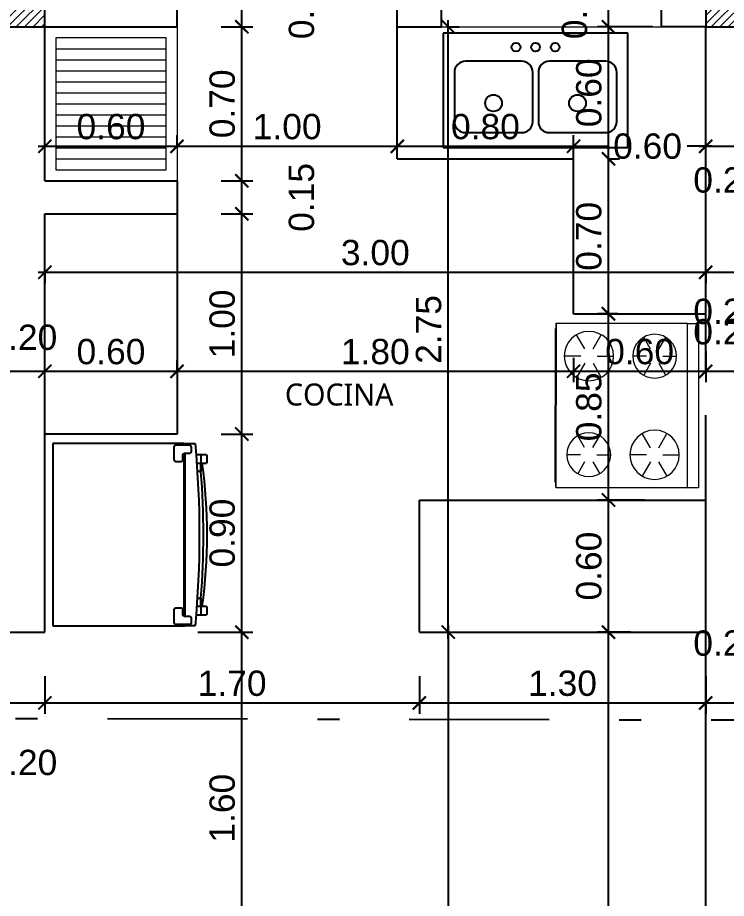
# Model space of a CAD drawing. Header units: feet. Extents: x -417 to 46, y -646 to -218.
# Drawn here: x -101.638 to -98.42, y -284.892 to -280.89 of the extents above; entities that cross this region are included whole.
import ezdxf

# ---------------------------------------------------------------- set-up
doc = ezdxf.new("R2010")
doc.units = ezdxf.units.FT
doc.header["$MEASUREMENT"] = 0
doc.linetypes.add('DASHDOT', pattern=[25.4, 12.7, -6.35, 0, -6.35])
for name, color, linetype, lineweight in [('A-WALL', 4, 'Continuous', 25), ('closet', 8, 'Continuous', 5), ('DIM-COTAS', 1, 'Continuous', 5), ('muebles', 2, 'Continuous', 5), ('Piso', 8, 'Continuous', 9), ('TXT', 2, 'Continuous', 9)]:
    doc.layers.add(name, color=color, linetype=linetype, lineweight=lineweight)
for name, color, linetype in [('COCINA', 2, 'Continuous'), ('columna', 9, 'Continuous'), ('DIM', 10, 'Continuous'), ('GRDUTIY', 5, 'Continuous'), ('PERT-VENT', 2, 'Continuous')]:
    doc.layers.add(name, color=color, linetype=linetype)
doc.styles.add('ads', font='trebuc.ttf', dxfattribs={"height": 0.14})
doc.styles.get("Standard").update_dxf_attribs({"font": 'arial.ttf', "height": 0.115})
doc.dimstyles.new('KEILY', dxfattribs={"dimtxt": 0.115, "dimasz": 0.06, "dimexe": 0.05, "dimexo": 0.2, "dimgap": 0.03, "dimtad": 1, "dimzin": 1, "dimdsep": 46, "dimtxsty": 'Standard', "dimblk": 'ARCHTICK', "dimcen": 2.5, "dimdle": 0.03, "dimclrd": 256, "dimclre": 256, "dimclrt": 7, "dimadec": 0, "dimazin": 0, "dimtfac": 1, "dimtmove": 2, "dimatfit": 3, "dimfxl": 0.2, "dimfxlon": 1, "dimtolj": 1, "dimtzin": 1, "dimarcsym": 0})

# ---------------------------------------------------------------- blocks, each defined once
blk = doc.blocks.new('A$C285A50AC')
at = {"layer": 'muebles'}
for p, q in [((0.0012, 0.6896, -0.889), (0, 0.0292, -0.889)), ((0.0012, 0.6896), (0.0011, 0.6388)), ((0.7632, 0.6882), (0.0012, 0.6896)), ((0.7632, 0.6882, -0.889), (0.0012, 0.6896, -0.889)), ((0.762, 0.0278, -0.889), (0.7632, 0.6882, -0.889)), ((0.7631, 0.6374), (0.7632, 0.6882)), ((0.0011, 0.6388), (0.7631, 0.6374)), ((0, 0.0292, -0.889), (0.762, 0.0278, -0.889))]:
    blk.add_line(p, q, dxfattribs=at)
at = {"layer": 'muebles', "color": 8}
for p, q in [((0.1533, 0.5242, 0.0025), (0.1534, 0.6004, 0.0025)), ((0.6105, 0.5234, 0.0025), (0.6106, 0.5869, 0.0025)), ((0.1203, 0.5052, 0.0025), (0.0543, 0.5435, 0.0025)), ((0.1863, 0.5051, 0.0025), (0.2523, 0.5431, 0.0025)), ((0.5775, 0.5044, 0.0025), (0.5225, 0.5363, 0.0025)), ((0.6435, 0.5043, 0.0025), (0.6985, 0.5359, 0.0025)), ((0.1202, 0.4671, 0.0025), (0.0541, 0.4292, 0.0025)), ((0.1862, 0.467, 0.0025), (0.2521, 0.4288, 0.0025)), ((0.5774, 0.4663, 0.0025), (0.5223, 0.4347, 0.0025)), ((0.6434, 0.4662, 0.0025), (0.6983, 0.4343, 0.0025)), ((0.1532, 0.448, 0.0025), (0.153, 0.3718, 0.0025)), ((0.6104, 0.4472, 0.0025), (0.6102, 0.3837, 0.0025)), ((0.6099, 0.2186, 0.0025), (0.6101, 0.2948, 0.0025)), ((0.1527, 0.2194, 0.0025), (0.1529, 0.2829, 0.0025)), ((0.1197, 0.2004, 0.0025), (0.0648, 0.2323, 0.0025)), ((0.1857, 0.2003, 0.0025), (0.2408, 0.232, 0.0025)), ((0.5769, 0.1996, 0.0025), (0.511, 0.2378, 0.0025)), ((0.6429, 0.1995, 0.0025), (0.709, 0.2375, 0.0025)), ((0.1196, 0.1623, 0.0025), (0.0646, 0.1307, 0.0025)), ((0.1526, 0.1432, 0.0025), (0.1525, 0.0797, 0.0025)), ((0.1856, 0.1622, 0.0025), (0.2406, 0.1304, 0.0025)), ((0.5768, 0.1615, 0.0025), (0.5108, 0.1235, 0.0025)), ((0.6098, 0.1424, 0.0025), (0.6097, 0.0662, 0.0025)), ((0.6428, 0.1614, 0.0025), (0.7088, 0.1232, 0.0025))]:
    blk.add_line(p, q, dxfattribs=at)
at = {"layer": 'muebles', "extrusion": (-0.001805, -0.999998, 0)}
for p, q in [((0.0635, 0.0265, -0.6223), (0.6985, 0.0254, -0.6223)), ((0.0635, 0.0265, -0.1016), (0.6985, 0.0254, -0.1016))]:
    blk.add_line(p, q, dxfattribs=at)
at = {"layer": 'muebles'}
for centre, radius in [((0.1532, 0.4861, 0.0025), 0.1143), ((0.6104, 0.4853, 0.0025), 0.1016), ((0.6099, 0.1805, 0.0025), 0.1143), ((0.1527, 0.1813, 0.0025), 0.1016)]:
    blk.add_circle(centre, radius, dxfattribs=at)
at = {"layer": 'muebles', "color": 8, "extrusion": (-0.001805, -0.999998, 0)}
for centre in [(0.0888, -0.0381, -0.0267), (0.2158, -0.0381, -0.0267), (0.3809, -0.0381, -0.0267), (0.546, -0.0381, -0.0267), (0.673, -0.0381, -0.0267)]:
    blk.add_circle(centre, 0.0254, dxfattribs=at)
at = {"layer": 'muebles'}
for points in [[(0.0012, 0.6896, 0.254), (0.0011, 0.6388, 0.254), (0.7631, 0.6374, 0.254), (0.7632, 0.6882, 0.254)], [(0, 0.0292), (0.0011, 0.6388), (0.7631, 0.6374), (0.762, 0.0278)]]:
    blk.add_3dface(points, dxfattribs=at)
at = {"layer": 'muebles', "color": 8}
for points in [[(0.0254, 0.0266, -0.0762), (0.0254, 0.0266, -0.5334), (0.7366, 0.0253, -0.5334), (0.7366, 0.0253, -0.0762)], [(0.0254, 0.0266, -0.5969), (0.0254, 0.0266, -0.8509), (0.7366, 0.0253, -0.8509), (0.7366, 0.0253, -0.5969)]]:
    blk.add_3dface(points, dxfattribs=at)
blk = doc.blocks.new('A$C007B5363')
at = {"layer": 'COCINA'}
for p, q in [((0, 0.8287), (0.5944, 0.8287)), ((0, 0), (0, 0.8287)), ((0.5507, 0.816), (0.5507, 0.7525)), ((0.6206, 0.8223), (0.5571, 0.8223)), ((0.5944, 0.8287), (0.6007, 0.8287)), ((0.5944, 0.8223), (0.5944, 0.8287)), ((0.6007, 0.8287), (0.6007, 0.8223)), ((0.6452, 0.8287), (0.6007, 0.8287)), ((0.6269, 0.7906), (0.6269, 0.816)), ((0.5888, 0.7525), (0.5888, 0.7779)), ((0.5944, 0.0446), (0.5944, 0.7841)), ((0.5952, 0.7842), (0.6206, 0.7842)), ((0.6007, 0.7842), (0.6007, 0.0445)), ((0.6487, 0.7779), (0.6706, 0.7779)), ((0.6706, 0.7779), (0.6975, 0.7779)), ((0.6706, 0.7398), (0.6706, 0.7779)), ((0.6706, 0.7398), (0.6706, 0.7779)), ((0.6987, 0.7398), (0.6987, 0.7779)), ((0.5571, 0.7461), (0.5825, 0.7461)), ((0.6706, 0.7398), (0.6513, 0.7398)), ((0.6975, 0.7398), (0.6706, 0.7398)), ((0.6706, 0.7398), (0.6706, 0.7017)), ((0.6706, 0.7017), (0.6706, 0.7398)), ((0.6539, 0.7017), (0.6706, 0.7017)), ((0.6706, 0.127), (0.6539, 0.127)), ((0.6706, 0.127), (0.6706, 0.0889)), ((0.6706, 0.0889), (0.6706, 0.127)), ((0.5825, 0.0826), (0.5571, 0.0826)), ((0.6513, 0.0889), (0.6706, 0.0889)), ((0.6706, 0.0889), (0.6975, 0.0889)), ((0.6706, 0.0508), (0.6706, 0.0889)), ((0.6706, 0.0508), (0.6706, 0.0889)), ((0.6987, 0.0508), (0.6987, 0.0889)), ((0.5507, 0.0762), (0.5507, 0.0127)), ((0.5888, 0.0508), (0.5888, 0.0762)), ((0.6206, 0.0445), (0.5952, 0.0445)), ((0.6706, 0.0508), (0.6487, 0.0508)), ((0.6975, 0.0508), (0.6706, 0.0508)), ((0.5944, 0), (0, 0)), ((0.5571, 0.0064), (0.6206, 0.0064)), ((0.5944, 0), (0.5944, 0.0064)), ((0.5944, 0), (0.6007, 0)), ((0.6007, 0.0064), (0.6007, 0)), ((0.6007, 0), (0.6452, 0)), ((0.6269, 0.0127), (0.6269, 0.0381))]:
    blk.add_line(p, q, dxfattribs=at)
for centre, radius, start, end in [((0.5571, 0.816), 0.00635, 90, 180), ((0.6206, 0.816), 0.00635, 360, 90), ((-3.8512, 0.4143), 4.5154, 354.7351, 5.2649), ((0.5952, 0.7779), 0.00635, 90, 180), ((0.6206, 0.7906), 0.00635, 270, 360), ((0.5571, 0.7525), 0.00635, 180, 270), ((0.5825, 0.7525), 0.00635, 270, 360), ((-1.6745, 0.4143), 2.3731, 352.1151, 7.8849), ((-3.0793, 0.4143), 3.7608, 355.6182, 4.3818), ((0.5571, 0.0762), 0.00635, 90, 180), ((0.5825, 0.0762), 0.00635, 360, 90), ((0.5952, 0.0508), 0.00635, 180, 270), ((0.6206, 0.0381), 0.00635, 360, 90), ((0.5571, 0.0127), 0.00635, 180, 270), ((0.6206, 0.0127), 0.00635, 270, 360)]:
    blk.add_arc(centre, radius, start, end, dxfattribs=at)
blk = doc.blocks.new('A$C2C3967B4')
at = {"layer": 'COCINA'}
for p, q in [((0.8382, 0.5199), (0, 0.5199)), ((0, 0.5199), (0, 0)), ((0.8382, 0), (0.8382, 0.5199)), ((0.3556, 0.3929), (0.1016, 0.3929)), ((0.7366, 0.3929), (0.4826, 0.3929)), ((0.0508, 0.3421), (0.0508, 0.1189)), ((0.4064, 0.1189), (0.4064, 0.3421)), ((0.4318, 0.3421), (0.4318, 0.1189)), ((0.7874, 0.1189), (0.7874, 0.3421)), ((0.1016, 0.0681), (0.3556, 0.0681)), ((0.4826, 0.0681), (0.7366, 0.0681)), ((0, 0), (0.8382, 0))]:
    blk.add_line(p, q, dxfattribs=at)
for centre, radius in [((0.3302, 0.4564), 0.0201), ((0.4191, 0.4564), 0.0201), ((0.508, 0.4564), 0.0201), ((0.2286, 0.2024), 0.0381), ((0.6096, 0.2024), 0.0381)]:
    blk.add_circle(centre, radius, dxfattribs=at)
for centre, start, end in [((0.1016, 0.3421), 90, 180), ((0.3556, 0.3421), 0, 90), ((0.4826, 0.3421), 90, 180), ((0.7366, 0.3421), 0, 90), ((0.1016, 0.1189), 180, 270), ((0.3556, 0.1189), 270, 0), ((0.4826, 0.1189), 180, 270), ((0.7366, 0.1189), 270, 0)]:
    blk.add_arc(centre, 0.0508, start, end, dxfattribs=at)
blk = doc.blocks.new('_ArchTick')
at = {"layer": 'DIM-COTAS', "color": 0, "const_width": 0.15}
blk.add_lwpolyline([(-0.5, -0.5), (0.5, 0.5)], dxfattribs=at)
blk = doc.blocks.new('*D283')
at = {"layer": 'Defpoints', "color": 0, "transparency": 16777216}
for p in [(-101.5143, -282.4972), (-101.7143, -282.6492), (-101.5143, -282.6492)]:
    blk.add_point(p, dxfattribs=at)
at = {"layer": 'DIM', "lineweight": -2, "transparency": 16777216}
for p, q in [((-101.7143, -282.4972), (-101.7143, -282.4472)), ((-101.5143, -282.4972), (-101.5143, -282.4472)), ((-101.7443, -282.4972), (-101.4843, -282.4972))]:
    blk.add_line(p, q, dxfattribs=at)
at = {"layer": 'DIM', "lineweight": -2, "transparency": 16777216, "xscale": 0.06, "yscale": 0.06, "zscale": 0.06, "rotation": 180}
blk.add_blockref('_ArchTick', (-101.7143, -282.4972), dxfattribs=at)
at = {"layer": 'DIM', "lineweight": -2, "transparency": 16777216, "xscale": 0.06, "yscale": 0.06, "zscale": 0.06}
blk.add_blockref('_ArchTick', (-101.5143, -282.4972), dxfattribs=at)
at = {"layer": 'DIM', "color": 7, "transparency": 16777216, "insert": (-101.6143, -282.3434), "char_height": 0.115, "attachment_point": 5}
blk.add_mtext('\\A1;0.20', dxfattribs=at)
blk = doc.blocks.new('*D284')
at = {"layer": 'Defpoints', "color": 0, "transparency": 16777216}
for p in [(-100.9143, -282.4972), (-101.5143, -282.6492), (-100.9143, -282.6492)]:
    blk.add_point(p, dxfattribs=at)
at = {"layer": 'DIM', "lineweight": -2, "transparency": 16777216}
for p, q in [((-101.5143, -282.4972), (-101.5143, -282.4472)), ((-100.9143, -282.4972), (-100.9143, -282.4472)), ((-101.5443, -282.4972), (-100.8843, -282.4972))]:
    blk.add_line(p, q, dxfattribs=at)
at = {"layer": 'DIM', "lineweight": -2, "transparency": 16777216, "xscale": 0.06, "yscale": 0.06, "zscale": 0.06, "rotation": 180}
blk.add_blockref('_ArchTick', (-101.5143, -282.4972), dxfattribs=at)
at = {"layer": 'DIM', "lineweight": -2, "transparency": 16777216, "xscale": 0.06, "yscale": 0.06, "zscale": 0.06}
blk.add_blockref('_ArchTick', (-100.9143, -282.4972), dxfattribs=at)
at = {"layer": 'DIM', "color": 7, "transparency": 16777216, "insert": (-101.2143, -282.4084), "char_height": 0.115, "attachment_point": 5}
blk.add_mtext('\\A1;0.60', dxfattribs=at)
blk = doc.blocks.new('*D285')
at = {"layer": 'Defpoints', "color": 0, "transparency": 16777216}
for p in [(-99.1143, -282.2358), (-99.1143, -282.4972), (-100.9143, -282.6492)]:
    blk.add_point(p, dxfattribs=at)
at = {"layer": 'DIM', "lineweight": -2, "transparency": 16777216}
for p, q in [((-100.9143, -282.4972), (-100.9143, -282.4472)), ((-99.1143, -282.4358), (-99.1143, -282.5472)), ((-100.9443, -282.4972), (-99.0843, -282.4972))]:
    blk.add_line(p, q, dxfattribs=at)
at = {"layer": 'DIM', "lineweight": -2, "transparency": 16777216, "xscale": 0.06, "yscale": 0.06, "zscale": 0.06, "rotation": 180}
blk.add_blockref('_ArchTick', (-100.9143, -282.4972), dxfattribs=at)
at = {"layer": 'DIM', "lineweight": -2, "transparency": 16777216, "xscale": 0.06, "yscale": 0.06, "zscale": 0.06}
blk.add_blockref('_ArchTick', (-99.1143, -282.4972), dxfattribs=at)
at = {"layer": 'DIM', "color": 7, "transparency": 16777216, "insert": (-100.0143, -282.4084), "char_height": 0.115, "attachment_point": 5}
blk.add_mtext('\\A1;1.80', dxfattribs=at)
blk = doc.blocks.new('*D286')
at = {"layer": 'Defpoints', "color": 0, "transparency": 16777216}
for p in [(-98.5143, -282.205), (-99.1143, -282.2358), (-98.5143, -282.4972)]:
    blk.add_point(p, dxfattribs=at)
at = {"layer": 'DIM', "lineweight": -2, "transparency": 16777216}
for p, q in [((-98.5143, -282.405), (-98.5143, -282.5472)), ((-99.1143, -282.4358), (-99.1143, -282.5472)), ((-99.1443, -282.4972), (-98.4843, -282.4972))]:
    blk.add_line(p, q, dxfattribs=at)
at = {"layer": 'DIM', "lineweight": -2, "transparency": 16777216, "xscale": 0.06, "yscale": 0.06, "zscale": 0.06, "rotation": 180}
blk.add_blockref('_ArchTick', (-99.1143, -282.4972), dxfattribs=at)
at = {"layer": 'DIM', "lineweight": -2, "transparency": 16777216, "xscale": 0.06, "yscale": 0.06, "zscale": 0.06}
blk.add_blockref('_ArchTick', (-98.5143, -282.4972), dxfattribs=at)
at = {"layer": 'DIM', "color": 7, "transparency": 16777216, "insert": (-98.8143, -282.4084), "char_height": 0.115, "attachment_point": 5}
blk.add_mtext('\\A1;0.60', dxfattribs=at)
blk = doc.blocks.new('*D287')
at = {"layer": 'Defpoints', "color": 0, "transparency": 16777216}
for p in [(-100.9143, -281.475), (-101.5143, -281.531), (-100.9143, -281.531)]:
    blk.add_point(p, dxfattribs=at)
at = {"layer": 'DIM', "lineweight": -2, "transparency": 16777216}
for p, q in [((-101.5143, -281.475), (-101.5143, -281.425)), ((-100.9143, -281.475), (-100.9143, -281.425)), ((-101.5443, -281.475), (-100.8843, -281.475))]:
    blk.add_line(p, q, dxfattribs=at)
at = {"layer": 'DIM', "lineweight": -2, "transparency": 16777216, "xscale": 0.06, "yscale": 0.06, "zscale": 0.06, "rotation": 180}
blk.add_blockref('_ArchTick', (-101.5143, -281.475), dxfattribs=at)
at = {"layer": 'DIM', "lineweight": -2, "transparency": 16777216, "xscale": 0.06, "yscale": 0.06, "zscale": 0.06}
blk.add_blockref('_ArchTick', (-100.9143, -281.475), dxfattribs=at)
at = {"layer": 'DIM', "color": 7, "transparency": 16777216, "insert": (-101.2143, -281.3862), "char_height": 0.115, "attachment_point": 5}
blk.add_mtext('\\A1;0.60', dxfattribs=at)
blk = doc.blocks.new('*D288')
at = {"layer": 'Defpoints', "color": 0, "transparency": 16777216}
for p in [(-99.9143, -281.475), (-100.9143, -281.531), (-99.9143, -281.6992)]:
    blk.add_point(p, dxfattribs=at)
at = {"layer": 'DIM', "lineweight": -2, "transparency": 16777216}
for p, q in [((-100.9143, -281.475), (-100.9143, -281.425)), ((-99.9143, -281.4992), (-99.9143, -281.425)), ((-100.9443, -281.475), (-99.8843, -281.475))]:
    blk.add_line(p, q, dxfattribs=at)
at = {"layer": 'DIM', "lineweight": -2, "transparency": 16777216, "xscale": 0.06, "yscale": 0.06, "zscale": 0.06, "rotation": 180}
blk.add_blockref('_ArchTick', (-100.9143, -281.475), dxfattribs=at)
at = {"layer": 'DIM', "lineweight": -2, "transparency": 16777216, "xscale": 0.06, "yscale": 0.06, "zscale": 0.06}
blk.add_blockref('_ArchTick', (-99.9143, -281.475), dxfattribs=at)
at = {"layer": 'DIM', "color": 7, "transparency": 16777216, "insert": (-100.4143, -281.3862), "char_height": 0.115, "attachment_point": 5}
blk.add_mtext('\\A1;1.00', dxfattribs=at)
blk = doc.blocks.new('*D289')
at = {"layer": 'Defpoints', "color": 0, "transparency": 16777216}
for p in [(-99.1143, -281.475), (-99.9143, -281.6992), (-99.1143, -281.7324)]:
    blk.add_point(p, dxfattribs=at)
at = {"layer": 'DIM', "lineweight": -2, "transparency": 16777216}
for p, q in [((-99.9143, -281.4992), (-99.9143, -281.425)), ((-99.1143, -281.5324), (-99.1143, -281.425)), ((-99.9443, -281.475), (-99.0843, -281.475))]:
    blk.add_line(p, q, dxfattribs=at)
at = {"layer": 'DIM', "lineweight": -2, "transparency": 16777216, "xscale": 0.06, "yscale": 0.06, "zscale": 0.06, "rotation": 180}
blk.add_blockref('_ArchTick', (-99.9143, -281.475), dxfattribs=at)
at = {"layer": 'DIM', "lineweight": -2, "transparency": 16777216, "xscale": 0.06, "yscale": 0.06, "zscale": 0.06}
blk.add_blockref('_ArchTick', (-99.1143, -281.475), dxfattribs=at)
at = {"layer": 'DIM', "color": 7, "transparency": 16777216, "insert": (-99.5143, -281.3862), "char_height": 0.115, "attachment_point": 5}
blk.add_mtext('\\A1;0.80', dxfattribs=at)
blk = doc.blocks.new('*D290')
at = {"layer": 'Defpoints', "color": 0, "transparency": 16777216}
for p in [(-98.5143, -281.475), (-98.5143, -281.7272), (-99.1143, -281.7324)]:
    blk.add_point(p, dxfattribs=at)
at = {"layer": 'DIM', "lineweight": -2, "transparency": 16777216}
for p, q in [((-99.1143, -281.5324), (-99.1143, -281.425)), ((-98.5143, -281.5272), (-98.5143, -281.425)), ((-99.1443, -281.475), (-98.9574, -281.475)), ((-98.4843, -281.475), (-98.5991, -281.475))]:
    blk.add_line(p, q, dxfattribs=at)
at = {"layer": 'DIM', "lineweight": -2, "transparency": 16777216, "xscale": 0.06, "yscale": 0.06, "zscale": 0.06, "rotation": 180}
blk.add_blockref('_ArchTick', (-99.1143, -281.475), dxfattribs=at)
at = {"layer": 'DIM', "lineweight": -2, "transparency": 16777216, "xscale": 0.06, "yscale": 0.06, "zscale": 0.06}
blk.add_blockref('_ArchTick', (-98.5143, -281.475), dxfattribs=at)
at = {"layer": 'DIM', "color": 7, "transparency": 16777216, "insert": (-98.7783, -281.475), "char_height": 0.115, "attachment_point": 5}
blk.add_mtext('\\A1;0.60', dxfattribs=at)
blk = doc.blocks.new('*D291')
at = {"layer": 'Defpoints', "color": 0, "transparency": 16777216}
for p in [(-98.3143, -281.2321), (-98.3143, -281.475), (-98.5143, -281.7272)]:
    blk.add_point(p, dxfattribs=at)
at = {"layer": 'DIM', "lineweight": -2, "transparency": 16777216}
for p, q in [((-98.5143, -281.5272), (-98.5143, -281.425)), ((-98.3143, -281.4321), (-98.3143, -281.525)), ((-98.5443, -281.475), (-98.2843, -281.475))]:
    blk.add_line(p, q, dxfattribs=at)
at = {"layer": 'DIM', "lineweight": -2, "transparency": 16777216, "xscale": 0.06, "yscale": 0.06, "zscale": 0.06, "rotation": 180}
blk.add_blockref('_ArchTick', (-98.5143, -281.475), dxfattribs=at)
at = {"layer": 'DIM', "lineweight": -2, "transparency": 16777216, "xscale": 0.06, "yscale": 0.06, "zscale": 0.06}
blk.add_blockref('_ArchTick', (-98.3143, -281.475), dxfattribs=at)
at = {"layer": 'DIM', "color": 7, "transparency": 16777216, "insert": (-98.4143, -281.6287), "char_height": 0.115, "attachment_point": 5}
blk.add_mtext('\\A1;0.20', dxfattribs=at)
blk = doc.blocks.new('*D306')
at = {"layer": 'Defpoints', "color": 0, "transparency": 16777216}
for p in [(-101.5143, -281.9832), (-98.5143, -281.9832), (-98.5143, -282.0473)]:
    blk.add_point(p, dxfattribs=at)
at = {"layer": 'DIM', "lineweight": -2, "transparency": 16777216}
for p, q in [((-101.5443, -282.0473), (-98.4843, -282.0473)), ((-101.5143, -282.0473), (-101.5143, -282.0973)), ((-98.5143, -282.0473), (-98.5143, -282.0973))]:
    blk.add_line(p, q, dxfattribs=at)
at = {"layer": 'DIM', "lineweight": -2, "transparency": 16777216, "xscale": 0.06, "yscale": 0.06, "zscale": 0.06, "rotation": 180}
blk.add_blockref('_ArchTick', (-101.5143, -282.0473), dxfattribs=at)
at = {"layer": 'DIM', "lineweight": -2, "transparency": 16777216, "xscale": 0.06, "yscale": 0.06, "zscale": 0.06}
blk.add_blockref('_ArchTick', (-98.5143, -282.0473), dxfattribs=at)
at = {"layer": 'DIM', "color": 7, "transparency": 16777216, "insert": (-100.0143, -281.9585), "char_height": 0.115, "attachment_point": 5}
blk.add_mtext('\\A1;3.00', dxfattribs=at)
blk = doc.blocks.new('*D307')
at = {"layer": 'Defpoints', "color": 0, "transparency": 16777216}
for p in [(-98.3143, -281.7674), (-98.5143, -281.9832), (-98.3143, -282.0473)]:
    blk.add_point(p, dxfattribs=at)
at = {"layer": 'DIM', "lineweight": -2, "transparency": 16777216}
for p, q in [((-98.3143, -281.9674), (-98.3143, -282.0973)), ((-98.5443, -282.0473), (-98.2843, -282.0473)), ((-98.5143, -282.0473), (-98.5143, -282.0973))]:
    blk.add_line(p, q, dxfattribs=at)
at = {"layer": 'DIM', "lineweight": -2, "transparency": 16777216, "xscale": 0.06, "yscale": 0.06, "zscale": 0.06, "rotation": 180}
blk.add_blockref('_ArchTick', (-98.5143, -282.0473), dxfattribs=at)
at = {"layer": 'DIM', "lineweight": -2, "transparency": 16777216, "xscale": 0.06, "yscale": 0.06, "zscale": 0.06}
blk.add_blockref('_ArchTick', (-98.3143, -282.0473), dxfattribs=at)
at = {"layer": 'DIM', "color": 7, "transparency": 16777216, "insert": (-98.4143, -282.3184), "char_height": 0.115, "attachment_point": 5}
blk.add_mtext('\\A1;0.20', dxfattribs=at)
blk = doc.blocks.new('*D308')
at = {"layer": 'Defpoints', "color": 0, "transparency": 16777216}
for p in [(-98.5143, -282.205), (-98.3143, -282.4972), (-98.3143, -282.7218)]:
    blk.add_point(p, dxfattribs=at)
at = {"layer": 'DIM', "lineweight": -2, "transparency": 16777216}
for p, q in [((-98.5143, -282.405), (-98.5143, -282.5472)), ((-98.3143, -282.5218), (-98.3143, -282.4472)), ((-98.5443, -282.4972), (-98.2843, -282.4972))]:
    blk.add_line(p, q, dxfattribs=at)
at = {"layer": 'DIM', "lineweight": -2, "transparency": 16777216, "xscale": 0.06, "yscale": 0.06, "zscale": 0.06, "rotation": 180}
blk.add_blockref('_ArchTick', (-98.5143, -282.4972), dxfattribs=at)
at = {"layer": 'DIM', "lineweight": -2, "transparency": 16777216, "xscale": 0.06, "yscale": 0.06, "zscale": 0.06}
blk.add_blockref('_ArchTick', (-98.3143, -282.4972), dxfattribs=at)
at = {"layer": 'DIM', "color": 7, "transparency": 16777216, "insert": (-98.4143, -282.226), "char_height": 0.115, "attachment_point": 5}
blk.add_mtext('\\A1;0.20', dxfattribs=at)
blk = doc.blocks.new('*D317')
at = {"layer": 'Defpoints', "color": 0, "transparency": 16777216}
for p in [(-101.7143, -283.6821), (-101.5143, -283.6821), (-101.5143, -284.0038)]:
    blk.add_point(p, dxfattribs=at)
at = {"layer": 'DIM', "lineweight": -2, "transparency": 16777216}
for p, q in [((-101.7143, -283.8821), (-101.7143, -284.0538)), ((-101.5143, -283.8821), (-101.5143, -284.0538)), ((-101.7443, -284.0038), (-101.4843, -284.0038))]:
    blk.add_line(p, q, dxfattribs=at)
at = {"layer": 'DIM', "lineweight": -2, "transparency": 16777216, "xscale": 0.06, "yscale": 0.06, "zscale": 0.06, "rotation": 180}
blk.add_blockref('_ArchTick', (-101.7143, -284.0038), dxfattribs=at)
at = {"layer": 'DIM', "lineweight": -2, "transparency": 16777216, "xscale": 0.06, "yscale": 0.06, "zscale": 0.06}
blk.add_blockref('_ArchTick', (-101.5143, -284.0038), dxfattribs=at)
at = {"layer": 'DIM', "color": 7, "transparency": 16777216, "insert": (-101.6143, -284.275), "char_height": 0.115, "attachment_point": 5}
blk.add_mtext('\\A1;0.20', dxfattribs=at)
blk = doc.blocks.new('*D318')
at = {"layer": 'Defpoints', "color": 0, "transparency": 16777216}
for p in [(-101.5143, -283.6821), (-99.8143, -283.6821), (-99.8143, -284.0038)]:
    blk.add_point(p, dxfattribs=at)
at = {"layer": 'DIM', "lineweight": -2, "transparency": 16777216}
for p, q in [((-101.5143, -283.8821), (-101.5143, -284.0538)), ((-99.8143, -283.8821), (-99.8143, -284.0538)), ((-101.5443, -284.0038), (-99.7843, -284.0038))]:
    blk.add_line(p, q, dxfattribs=at)
at = {"layer": 'DIM', "lineweight": -2, "transparency": 16777216, "xscale": 0.06, "yscale": 0.06, "zscale": 0.06, "rotation": 180}
blk.add_blockref('_ArchTick', (-101.5143, -284.0038), dxfattribs=at)
at = {"layer": 'DIM', "lineweight": -2, "transparency": 16777216, "xscale": 0.06, "yscale": 0.06, "zscale": 0.06}
blk.add_blockref('_ArchTick', (-99.8143, -284.0038), dxfattribs=at)
at = {"layer": 'DIM', "color": 7, "transparency": 16777216, "insert": (-100.6643, -283.9151), "char_height": 0.115, "attachment_point": 5}
blk.add_mtext('\\A1;1.70', dxfattribs=at)
blk = doc.blocks.new('*D319')
at = {"layer": 'Defpoints', "color": 0, "transparency": 16777216}
for p in [(-99.8143, -283.6821), (-98.5143, -283.6821), (-98.5143, -284.0038)]:
    blk.add_point(p, dxfattribs=at)
at = {"layer": 'DIM', "lineweight": -2, "transparency": 16777216}
for p, q in [((-99.8143, -283.8821), (-99.8143, -284.0538)), ((-98.5143, -283.8821), (-98.5143, -284.0538)), ((-99.8443, -284.0038), (-98.4843, -284.0038))]:
    blk.add_line(p, q, dxfattribs=at)
at = {"layer": 'DIM', "lineweight": -2, "transparency": 16777216, "xscale": 0.06, "yscale": 0.06, "zscale": 0.06, "rotation": 180}
blk.add_blockref('_ArchTick', (-99.8143, -284.0038), dxfattribs=at)
at = {"layer": 'DIM', "lineweight": -2, "transparency": 16777216, "xscale": 0.06, "yscale": 0.06, "zscale": 0.06}
blk.add_blockref('_ArchTick', (-98.5143, -284.0038), dxfattribs=at)
at = {"layer": 'DIM', "color": 7, "transparency": 16777216, "insert": (-99.1643, -283.915), "char_height": 0.115, "attachment_point": 5}
blk.add_mtext('\\A1;1.30', dxfattribs=at)
blk = doc.blocks.new('*D320')
at = {"layer": 'Defpoints', "color": 0, "transparency": 16777216}
for p in [(-98.5143, -283.6821), (-98.3143, -284.0038), (-98.3143, -284.3334)]:
    blk.add_point(p, dxfattribs=at)
at = {"layer": 'DIM', "lineweight": -2, "transparency": 16777216}
for p, q in [((-98.5143, -283.8821), (-98.5143, -284.0538)), ((-98.3143, -284.1334), (-98.3143, -283.9538)), ((-98.5443, -284.0038), (-98.2843, -284.0038))]:
    blk.add_line(p, q, dxfattribs=at)
at = {"layer": 'DIM', "lineweight": -2, "transparency": 16777216, "xscale": 0.06, "yscale": 0.06, "zscale": 0.06, "rotation": 180}
blk.add_blockref('_ArchTick', (-98.5143, -284.0038), dxfattribs=at)
at = {"layer": 'DIM', "lineweight": -2, "transparency": 16777216, "xscale": 0.06, "yscale": 0.06, "zscale": 0.06}
blk.add_blockref('_ArchTick', (-98.3143, -284.0038), dxfattribs=at)
at = {"layer": 'DIM', "color": 7, "transparency": 16777216, "insert": (-98.4143, -283.7327), "char_height": 0.115, "attachment_point": 5}
blk.add_mtext('\\A1;0.20', dxfattribs=at)
blk = doc.blocks.new('*D390')
at = {"layer": 'Defpoints', "color": 0, "transparency": 16777216}
for p in [(-101.1784, -283.6821), (-100.6202, -283.6821), (-101.1784, -285.2821)]:
    blk.add_point(p, dxfattribs=at)
at = {"layer": 'DIM', "lineweight": -2, "transparency": 16777216}
for p, q in [((-100.8202, -283.6821), (-100.5702, -283.6821)), ((-100.6202, -285.3121), (-100.6202, -283.6521)), ((-100.8202, -285.2821), (-100.5702, -285.2821))]:
    blk.add_line(p, q, dxfattribs=at)
at = {"layer": 'DIM', "lineweight": -2, "transparency": 16777216, "xscale": 0.06, "yscale": 0.06, "zscale": 0.06}
for p, rotation in [((-100.6202, -283.6821), 90), ((-100.6202, -285.2821), 270)]:
    blk.add_blockref('_ArchTick', p, dxfattribs=dict(at, rotation=rotation))
at = {"layer": 'DIM', "color": 7, "transparency": 16777216, "insert": (-100.7089, -284.4821), "char_height": 0.115, "attachment_point": 5, "rotation": 90}
blk.add_mtext('\\A1;1.60', dxfattribs=at)
blk = doc.blocks.new('*D391')
at = {"layer": 'Defpoints', "color": 0, "transparency": 16777216}
for p in [(-100.9143, -282.7821), (-100.6202, -282.7821), (-101.1784, -283.6821)]:
    blk.add_point(p, dxfattribs=at)
at = {"layer": 'DIM', "lineweight": -2, "transparency": 16777216}
for p, q in [((-100.6202, -283.7121), (-100.6202, -282.7521)), ((-100.7143, -282.7821), (-100.5702, -282.7821)), ((-100.8202, -283.6821), (-100.5702, -283.6821))]:
    blk.add_line(p, q, dxfattribs=at)
at = {"layer": 'DIM', "lineweight": -2, "transparency": 16777216, "xscale": 0.06, "yscale": 0.06, "zscale": 0.06}
for p, rotation in [((-100.6202, -282.7821), 90), ((-100.6202, -283.6821), 270)]:
    blk.add_blockref('_ArchTick', p, dxfattribs=dict(at, rotation=rotation))
at = {"layer": 'DIM', "color": 7, "transparency": 16777216, "insert": (-100.7089, -283.2321), "char_height": 0.115, "attachment_point": 5, "rotation": 90}
blk.add_mtext('\\A1;0.90', dxfattribs=at)
blk = doc.blocks.new('*D392')
at = {"layer": 'Defpoints', "color": 0, "transparency": 16777216}
for p in [(-100.9143, -281.7821), (-100.6202, -281.7821), (-100.9143, -282.7821)]:
    blk.add_point(p, dxfattribs=at)
at = {"layer": 'DIM', "lineweight": -2, "transparency": 16777216}
for p, q in [((-100.6202, -282.8121), (-100.6202, -281.7521)), ((-100.7143, -281.7821), (-100.5702, -281.7821)), ((-100.7143, -282.7821), (-100.5702, -282.7821))]:
    blk.add_line(p, q, dxfattribs=at)
at = {"layer": 'DIM', "lineweight": -2, "transparency": 16777216, "xscale": 0.06, "yscale": 0.06, "zscale": 0.06}
for p, rotation in [((-100.6202, -281.7821), 90), ((-100.6202, -282.7821), 270)]:
    blk.add_blockref('_ArchTick', p, dxfattribs=dict(at, rotation=rotation))
at = {"layer": 'DIM', "color": 7, "transparency": 16777216, "insert": (-100.7089, -282.2821), "char_height": 0.115, "attachment_point": 5, "rotation": 90}
blk.add_mtext('\\A1;1.00', dxfattribs=at)
blk = doc.blocks.new('*D393')
at = {"layer": 'Defpoints', "color": 0, "transparency": 16777216}
for p in [(-100.9143, -281.6321), (-100.6202, -281.6321), (-100.9143, -281.7821)]:
    blk.add_point(p, dxfattribs=at)
at = {"layer": 'DIM', "lineweight": -2, "transparency": 16777216}
for p, q in [((-100.6202, -281.8121), (-100.6202, -281.6021)), ((-100.7143, -281.6321), (-100.5702, -281.6321)), ((-100.7143, -281.7821), (-100.5702, -281.7821))]:
    blk.add_line(p, q, dxfattribs=at)
at = {"layer": 'DIM', "lineweight": -2, "transparency": 16777216, "xscale": 0.06, "yscale": 0.06, "zscale": 0.06}
for p, rotation in [((-100.6202, -281.6321), 90), ((-100.6202, -281.7821), 270)]:
    blk.add_blockref('_ArchTick', p, dxfattribs=dict(at, rotation=rotation))
at = {"layer": 'DIM', "color": 7, "transparency": 16777216, "insert": (-100.349, -281.7071), "char_height": 0.115, "attachment_point": 5, "rotation": 90}
blk.add_mtext('\\A1;0.15', dxfattribs=at)
blk = doc.blocks.new('*D394')
at = {"layer": 'Defpoints', "color": 0, "transparency": 16777216}
for p in [(-100.9143, -280.9321), (-100.6202, -280.9321), (-100.9143, -281.6321)]:
    blk.add_point(p, dxfattribs=at)
at = {"layer": 'DIM', "lineweight": -2, "transparency": 16777216}
for p, q in [((-100.6202, -281.6621), (-100.6202, -280.9021)), ((-100.7143, -280.9321), (-100.5702, -280.9321)), ((-100.7143, -281.6321), (-100.5702, -281.6321))]:
    blk.add_line(p, q, dxfattribs=at)
at = {"layer": 'DIM', "lineweight": -2, "transparency": 16777216, "xscale": 0.06, "yscale": 0.06, "zscale": 0.06}
for p, rotation in [((-100.6202, -280.9321), 90), ((-100.6202, -281.6321), 270)]:
    blk.add_blockref('_ArchTick', p, dxfattribs=dict(at, rotation=rotation))
at = {"layer": 'DIM', "color": 7, "transparency": 16777216, "insert": (-100.7089, -281.2821), "char_height": 0.115, "attachment_point": 5, "rotation": 90}
blk.add_mtext('\\A1;0.70', dxfattribs=at)
blk = doc.blocks.new('*D395')
at = {"layer": 'Defpoints', "color": 0, "transparency": 16777216}
for p in [(-100.9143, -280.7321), (-100.6202, -280.7321), (-100.9143, -280.9321)]:
    blk.add_point(p, dxfattribs=at)
at = {"layer": 'DIM', "lineweight": -2, "transparency": 16777216}
for p, q in [((-100.6202, -280.9621), (-100.6202, -280.7021)), ((-100.7143, -280.7321), (-100.5702, -280.7321)), ((-100.7143, -280.9321), (-100.5702, -280.9321))]:
    blk.add_line(p, q, dxfattribs=at)
at = {"layer": 'DIM', "lineweight": -2, "transparency": 16777216, "xscale": 0.06, "yscale": 0.06, "zscale": 0.06}
for p, rotation in [((-100.6202, -280.7321), 90), ((-100.6202, -280.9321), 270)]:
    blk.add_blockref('_ArchTick', p, dxfattribs=dict(at, rotation=rotation))
at = {"layer": 'DIM', "color": 7, "transparency": 16777216, "insert": (-100.349, -280.8321), "char_height": 0.115, "attachment_point": 5, "rotation": 90}
blk.add_mtext('\\A1;0.20', dxfattribs=at)
blk = doc.blocks.new('*D401')
at = {"layer": 'Defpoints', "color": 0, "transparency": 16777216}
for p in [(-98.9558, -283.6821), (-98.6559, -283.6821), (-98.5143, -288.4321)]:
    blk.add_point(p, dxfattribs=at)
at = {"layer": 'DIM', "lineweight": -2, "transparency": 16777216}
for p, q in [((-98.8559, -283.6821), (-99.0058, -283.6821)), ((-98.9558, -288.4621), (-98.9558, -283.6521)), ((-98.7558, -288.4321), (-99.0058, -288.4321))]:
    blk.add_line(p, q, dxfattribs=at)
at = {"layer": 'DIM', "lineweight": -2, "transparency": 16777216, "xscale": 0.06, "yscale": 0.06, "zscale": 0.06}
for p, rotation in [((-98.9558, -283.6821), 90), ((-98.9558, -288.4321), 270)]:
    blk.add_blockref('_ArchTick', p, dxfattribs=dict(at, rotation=rotation))
at = {"layer": 'DIM', "color": 7, "transparency": 16777216, "insert": (-99.0443, -286.0571), "char_height": 0.115, "attachment_point": 5, "rotation": 90}
blk.add_mtext('\\A1;4.75', dxfattribs=at)
blk = doc.blocks.new('*D402')
at = {"layer": 'Defpoints', "color": 0, "transparency": 16777216}
for p in [(-98.9558, -283.0821), (-98.5902, -283.0821), (-98.6559, -283.6821)]:
    blk.add_point(p, dxfattribs=at)
at = {"layer": 'DIM', "lineweight": -2, "transparency": 16777216}
for p, q in [((-98.7902, -283.0821), (-99.0058, -283.0821)), ((-98.9558, -283.7121), (-98.9558, -283.0521)), ((-98.8559, -283.6821), (-99.0058, -283.6821))]:
    blk.add_line(p, q, dxfattribs=at)
at = {"layer": 'DIM', "lineweight": -2, "transparency": 16777216, "xscale": 0.06, "yscale": 0.06, "zscale": 0.06}
for p, rotation in [((-98.9558, -283.0821), 90), ((-98.9558, -283.6821), 270)]:
    blk.add_blockref('_ArchTick', p, dxfattribs=dict(at, rotation=rotation))
at = {"layer": 'DIM', "color": 7, "transparency": 16777216, "insert": (-99.0445, -283.3821), "char_height": 0.115, "attachment_point": 5, "rotation": 90}
blk.add_mtext('\\A1;0.60', dxfattribs=at)
blk = doc.blocks.new('*D403')
at = {"layer": 'Defpoints', "color": 0, "transparency": 16777216}
for p in [(-98.9558, -282.2358), (-98.7135, -282.2358), (-98.5902, -283.0821)]:
    blk.add_point(p, dxfattribs=at)
at = {"layer": 'DIM', "lineweight": -2, "transparency": 16777216}
for p, q in [((-98.9558, -283.1121), (-98.9558, -282.2058)), ((-98.9135, -282.2358), (-99.0058, -282.2358)), ((-98.7902, -283.0821), (-99.0058, -283.0821))]:
    blk.add_line(p, q, dxfattribs=at)
at = {"layer": 'DIM', "lineweight": -2, "transparency": 16777216, "xscale": 0.06, "yscale": 0.06, "zscale": 0.06}
for p, rotation in [((-98.9558, -282.2358), 90), ((-98.9558, -283.0821), 270)]:
    blk.add_blockref('_ArchTick', p, dxfattribs=dict(at, rotation=rotation))
at = {"layer": 'DIM', "color": 7, "transparency": 16777216, "insert": (-99.0445, -282.6589), "char_height": 0.115, "attachment_point": 5, "rotation": 90}
blk.add_mtext('\\A1;0.85', dxfattribs=at)
blk = doc.blocks.new('*D404')
at = {"layer": 'Defpoints', "color": 0, "transparency": 16777216}
for p in [(-99.1143, -281.5321), (-98.9558, -281.5321), (-98.7135, -282.2358)]:
    blk.add_point(p, dxfattribs=at)
at = {"layer": 'DIM', "lineweight": -2, "transparency": 16777216}
for p, q in [((-98.9558, -282.2658), (-98.9558, -281.5021)), ((-98.9558, -281.5321), (-98.9058, -281.5321)), ((-98.9135, -282.2358), (-99.0058, -282.2358))]:
    blk.add_line(p, q, dxfattribs=at)
at = {"layer": 'DIM', "lineweight": -2, "transparency": 16777216, "xscale": 0.06, "yscale": 0.06, "zscale": 0.06}
for p, rotation in [((-98.9558, -281.5321), 90), ((-98.9558, -282.2358), 270)]:
    blk.add_blockref('_ArchTick', p, dxfattribs=dict(at, rotation=rotation))
at = {"layer": 'DIM', "color": 7, "transparency": 16777216, "insert": (-99.0445, -281.884), "char_height": 0.115, "attachment_point": 5, "rotation": 90}
blk.add_mtext('\\A1;0.70', dxfattribs=at)
blk = doc.blocks.new('*D405')
at = {"layer": 'Defpoints', "color": 0, "transparency": 16777216}
for p in [(-98.9558, -280.9321), (-98.5143, -280.9321), (-99.1143, -281.5321)]:
    blk.add_point(p, dxfattribs=at)
at = {"layer": 'DIM', "lineweight": -2, "transparency": 16777216}
for p, q in [((-98.9558, -281.5621), (-98.9558, -280.9021)), ((-98.7558, -280.9321), (-99.0058, -280.9321)), ((-98.9558, -281.5321), (-98.9058, -281.5321))]:
    blk.add_line(p, q, dxfattribs=at)
at = {"layer": 'DIM', "lineweight": -2, "transparency": 16777216, "xscale": 0.06, "yscale": 0.06, "zscale": 0.06}
for p, rotation in [((-98.9558, -280.9321), 90), ((-98.9558, -281.5321), 270)]:
    blk.add_blockref('_ArchTick', p, dxfattribs=dict(at, rotation=rotation))
at = {"layer": 'DIM', "color": 7, "transparency": 16777216, "insert": (-99.0445, -281.2321), "char_height": 0.115, "attachment_point": 5, "rotation": 90}
blk.add_mtext('\\A1;0.60', dxfattribs=at)
blk = doc.blocks.new('*D406')
at = {"layer": 'Defpoints', "color": 0, "transparency": 16777216}
for p in [(-98.9558, -280.7321), (-98.5143, -280.7321), (-98.5143, -280.9321)]:
    blk.add_point(p, dxfattribs=at)
at = {"layer": 'DIM', "lineweight": -2, "transparency": 16777216}
for p, q in [((-98.9558, -280.9621), (-98.9558, -280.7021)), ((-98.7558, -280.7321), (-99.0058, -280.7321)), ((-98.7558, -280.9321), (-99.0058, -280.9321))]:
    blk.add_line(p, q, dxfattribs=at)
at = {"layer": 'DIM', "lineweight": -2, "transparency": 16777216, "xscale": 0.06, "yscale": 0.06, "zscale": 0.06}
for p, rotation in [((-98.9558, -280.7321), 90), ((-98.9558, -280.9321), 270)]:
    blk.add_blockref('_ArchTick', p, dxfattribs=dict(at, rotation=rotation))
at = {"layer": 'DIM', "color": 7, "transparency": 16777216, "insert": (-99.1095, -280.8321), "char_height": 0.115, "attachment_point": 5, "rotation": 90}
blk.add_mtext('\\A1;0.20', dxfattribs=at)
blk = doc.blocks.new('*D409')
at = {"layer": 'Defpoints', "color": 0, "transparency": 16777216}
for p in [(-99.8143, -280.9321), (-99.6832, -280.9321), (-99.8143, -283.6821)]:
    blk.add_point(p, dxfattribs=at)
at = {"layer": 'DIM', "lineweight": -2, "transparency": 16777216}
for p, q in [((-99.6832, -283.7121), (-99.6832, -280.9021)), ((-99.6832, -280.9321), (-99.6332, -280.9321)), ((-99.6832, -283.6821), (-99.6332, -283.6821))]:
    blk.add_line(p, q, dxfattribs=at)
at = {"layer": 'DIM', "lineweight": -2, "transparency": 16777216, "xscale": 0.06, "yscale": 0.06, "zscale": 0.06}
for p, rotation in [((-99.6832, -280.9321), 90), ((-99.6832, -283.6821), 270)]:
    blk.add_blockref('_ArchTick', p, dxfattribs=dict(at, rotation=rotation))
at = {"layer": 'DIM', "color": 7, "transparency": 16777216, "insert": (-99.7719, -282.3071), "char_height": 0.115, "attachment_point": 5, "rotation": 90}
blk.add_mtext('\\A1;2.75', dxfattribs=at)
blk = doc.blocks.new('*D410')
at = {"layer": 'Defpoints', "color": 0, "transparency": 16777216}
for p in [(-99.8143, -283.6821), (-99.9166, -289.4321), (-99.6832, -289.4321)]:
    blk.add_point(p, dxfattribs=at)
at = {"layer": 'DIM', "lineweight": -2, "transparency": 16777216}
for p, q in [((-99.6832, -283.6521), (-99.6832, -289.4621)), ((-99.6832, -283.6821), (-99.6332, -283.6821)), ((-99.7166, -289.4321), (-99.6332, -289.4321))]:
    blk.add_line(p, q, dxfattribs=at)
at = {"layer": 'DIM', "lineweight": -2, "transparency": 16777216, "xscale": 0.06, "yscale": 0.06, "zscale": 0.06}
for p, rotation in [((-99.6832, -283.6821), 90), ((-99.6832, -289.4321), 270)]:
    blk.add_blockref('_ArchTick', p, dxfattribs=dict(at, rotation=rotation))
at = {"layer": 'DIM', "color": 7, "transparency": 16777216, "insert": (-99.7717, -286.5571), "char_height": 0.115, "attachment_point": 5, "rotation": 90}
blk.add_mtext('\\A1;5.75', dxfattribs=at)
blk = doc.blocks.new('A$C012446DC')
at = {"layer": 'Piso'}
h = blk.add_hatch(dxfattribs=at)
h.set_pattern_fill('ANSI31', color=256, scale=0.008571, angle=180)
h.set_pattern_definition([(225, (206536.064322, 1154820.960068), (0.0192434059784, -0.0192434059784), [])])
h.paths.add_polyline_path([(0, 0), (0.2, 0), (0.2, 0.2), (0, 0.2)])
at = {"layer": 'columna'}
blk.add_lwpolyline([(0.2, 0.2), (0, 0.2), (0, 0), (0.2, 0)], close=True, dxfattribs=at)
blk = doc.blocks.new('A$C387E0859')
for p in [(0, 8.7), (3.2, 8.7)]:
    blk.add_blockref('A$C012446DC', p)

msp = doc.modelspace()

# ---------------------------------------------------------------- hatches: boundary and pattern name
at = {"layer": 'closet'}
h = msp.add_hatch(dxfattribs=at)
h.set_pattern_fill('ANSI31', color=256, scale=0.4, angle=315, style=0)
h.set_pattern_definition([(0, (-101.46431, -281.582076), (2e-17, 0.05), [])])
h.paths.add_polyline_path([(-101.4643, -281.5821), (-100.9643, -281.5821), (-100.9643, -280.9821), (-101.4643, -280.9821)])

# ---------------------------------------------------------------- linework, layer by layer
at = {"layer": 'A-WALL'}
for p, q in [((-100.9143, -280.9321), (-100.9143, -280.7321)), ((-99.9143, -280.9321), (-99.9143, -280.7321)), ((-99.7143, -280.9321), (-99.7143, -280.7321)), ((-98.7143, -280.9321), (-98.7143, -280.7321)), ((-101.5143, -280.9321), (-100.9143, -280.9321)), ((-101.5143, -281.6321), (-101.5143, -280.9321)), ((-99.9143, -280.9321), (-99.7143, -280.9321)), ((-98.5143, -280.9321), (-98.7143, -280.9321)), ((-98.5143, -288.4321), (-98.5143, -280.9321)), ((-101.5143, -281.6321), (-100.9143, -281.6321)), ((-100.9143, -281.6321), (-100.9143, -281.7821)), ((-101.5143, -281.7821), (-100.9143, -281.7821)), ((-101.7143, -283.6821), (-101.5143, -283.6821))]:
    msp.add_line(p, q, dxfattribs=at)
at = {"layer": 'closet'}
msp.add_line((-100.9143, -280.9321), (-100.9143, -281.6321), dxfattribs=at)
msp.add_lwpolyline([(-101.4643, -281.5821), (-100.9643, -281.5821), (-100.9643, -280.9821), (-101.4643, -280.9821)], close=True, dxfattribs=at)
at = {"layer": 'COCINA'}
for p, q in [((-99.9143, -281.5321), (-99.9143, -280.9321)), ((-99.9143, -281.5321), (-99.1143, -281.5321)), ((-99.1143, -282.2358), (-99.1143, -281.5321)), ((-99.1143, -282.2358), (-98.5143, -282.2358)), ((-100.9143, -282.7821), (-101.5143, -282.7821)), ((-99.8143, -283.6821), (-99.8143, -283.0821)), ((-99.8143, -283.0821), (-98.5143, -283.0821)), ((-99.8143, -283.6821), (-98.5143, -283.6821))]:
    msp.add_line(p, q, dxfattribs=at)
at = {"layer": 'GRDUTIY', "color": 8, "linetype": 'DASHDOT', "ltscale": 0.05}
msp.add_line((-108.0799, -284.0606), (-85.7755, -284.1076), dxfattribs=at)
at = {"layer": 'PERT-VENT', "lineweight": 15}
msp.add_line((-99.7143, -280.9321), (-98.7143, -280.9321), dxfattribs=at)

# ---------------------------------------------------------------- block references
at = {"extrusion": (3.56775e-15, 5.02252e-16, -1), "xscale": -1}
msp.add_blockref('A$C2C3967B4', (99.7059, -281.4812), dxfattribs=at)
at = {"layer": 'COCINA', "extrusion": (-1.63751e-15, -2.48074e-15, -1), "rotation": 180.0000000000032}
msp.add_blockref('A$C007B5363', (101.4777, -282.8255), dxfattribs=at)

# ---------------------------------------------------------------- texts
at = {"layer": 'TXT', "insert": (-100.1783, -282.5528), "char_height": 0.1, "width": 2.688, "attachment_point": 2, "style": 'ads', "bg_fill": 2}
msp.add_mtext('COCINA', dxfattribs=at)

# ---------------------------------------------------------------- dimensions: what is measured, and where the dimension line sits
at = {"layer": 'DIM'}
for base, p1, p2, picture, middle in [((-100.6202, -280.7321), (-100.9143, -280.9321), (-100.9143, -280.7321), '*D395', (-100.349, -280.8321)), ((-98.9558, -280.7321), (-98.5143, -280.9321), (-98.5143, -280.7321), '*D406', (-99.1095, -280.8321)), ((-100.6202, -280.9321), (-100.9143, -281.6321), (-100.9143, -280.9321), '*D394', (-100.7089, -281.2821)), ((-98.9558, -280.9321), (-99.1143, -281.5321), (-98.5143, -280.9321), '*D405', (-99.0445, -281.2321)), ((-98.9558, -281.5321), (-98.7135, -282.2358), (-99.1143, -281.5321), '*D404', (-99.0445, -281.884)), ((-100.6202, -281.6321), (-100.9143, -281.7821), (-100.9143, -281.6321), '*D393', (-100.349, -281.7071)), ((-100.6202, -282.7821), (-101.1784, -283.6821), (-100.9143, -282.7821), '*D391', (-100.7089, -283.2321)), ((-98.9558, -283.0821), (-98.6559, -283.6821), (-98.5902, -283.0821), '*D402', (-99.0445, -283.3821)), ((-100.6202, -283.6821), (-101.1784, -285.2821), (-101.1784, -283.6821), '*D390', (-100.7089, -284.4821)), ((-99.6832, -289.4321), (-99.8143, -283.6821), (-99.9166, -289.4321), '*D410', (-99.7717, -286.5571)), ((-98.9558, -283.6821), (-98.5143, -288.4321), (-98.6559, -283.6821), '*D401', (-99.0443, -286.0571))]:
    dim = msp.add_linear_dim(base=base, p1=p1, p2=p2, angle=90, dimstyle='KEILY', dxfattribs=at)
    dim.commit()
    dim.dimension.update_dxf_attribs({"geometry": picture, "text_midpoint": middle})
for base, p1, p2, picture, middle in [((-98.3143, -281.475), (-98.5143, -281.7272), (-98.3143, -281.2321), '*D291', (-98.4143, -281.6287)), ((-100.9143, -281.475), (-101.5143, -281.531), (-100.9143, -281.531), '*D287', (-101.2143, -281.3862)), ((-99.9143, -281.475), (-100.9143, -281.531), (-99.9143, -281.6992), '*D288', (-100.4143, -281.3862)), ((-99.1143, -281.475), (-99.9143, -281.6992), (-99.1143, -281.7324), '*D289', (-99.5143, -281.3862)), ((-98.3143, -282.0473), (-98.5143, -281.9832), (-98.3143, -281.7674), '*D307', (-98.4143, -282.3184)), ((-98.5143, -282.0473), (-101.5143, -281.9832), (-98.5143, -281.9832), '*D306', (-100.0143, -281.9585)), ((-101.5143, -284.0038), (-101.7143, -283.6821), (-101.5143, -283.6821), '*D317', (-101.6143, -284.275)), ((-99.8143, -284.0038), (-101.5143, -283.6821), (-99.8143, -283.6821), '*D318', (-100.6643, -283.9151)), ((-98.5143, -284.0038), (-99.8143, -283.6821), (-98.5143, -283.6821), '*D319', (-99.1643, -283.915)), ((-98.3143, -284.0038), (-98.5143, -283.6821), (-98.3143, -284.3334), '*D320', (-98.4143, -283.7327))]:
    dim = msp.add_linear_dim(base=base, p1=p1, p2=p2, dimstyle='KEILY', dxfattribs=at)
    dim.commit()
    dim.dimension.update_dxf_attribs({"geometry": picture, "text_midpoint": middle})
dim = msp.add_linear_dim(base=(-98.5143, -281.475), p1=(-99.1143, -281.7324), p2=(-98.5143, -281.7272), dimstyle='KEILY', dxfattribs=at)
dim.commit()
dim.dimension.update_dxf_attribs({"geometry": '*D290', "text_midpoint": (-98.7783, -281.475), "dimtype": 160})

# ---------------------------------------------------------------- next in the draw order: linework, layer by layer
at = {"layer": 'A-WALL'}
msp.add_line((-101.5143, -283.6821), (-101.5143, -281.7821), dxfattribs=at)
at = {"layer": 'COCINA'}
msp.add_line((-100.9143, -281.7821), (-100.9143, -282.7821), dxfattribs=at)

# ---------------------------------------------------------------- next in the draw order: texts
at = {"layer": 'TXT', "insert": (-97.3437, -282.5464), "char_height": 0.1, "width": 2.688, "attachment_point": 2, "style": 'ads', "bg_fill": 2}
msp.add_mtext('COCINA', dxfattribs=at)

# ---------------------------------------------------------------- next in the draw order: dimensions: what is measured, and where the dimension line sits
at = {"layer": 'DIM'}
for base, p1, p2, picture, middle in [((-99.6832, -280.9321), (-99.8143, -283.6821), (-99.8143, -280.9321), '*D409', (-99.7719, -282.3071)), ((-100.6202, -281.7821), (-100.9143, -282.7821), (-100.9143, -281.7821), '*D392', (-100.7089, -282.2821))]:
    dim = msp.add_linear_dim(base=base, p1=p1, p2=p2, angle=90, dimstyle='KEILY', dxfattribs=at)
    dim.commit()
    dim.dimension.update_dxf_attribs({"geometry": picture, "text_midpoint": middle})
for base, p1, p2, picture, middle in [((-99.1143, -282.4972), (-100.9143, -282.6492), (-99.1143, -282.2358), '*D285', (-100.0143, -282.4084)), ((-101.5143, -282.4972), (-101.7143, -282.6492), (-101.5143, -282.6492), '*D283', (-101.6143, -282.3434)), ((-100.9143, -282.4972), (-101.5143, -282.6492), (-100.9143, -282.6492), '*D284', (-101.2143, -282.4084))]:
    dim = msp.add_linear_dim(base=base, p1=p1, p2=p2, dimstyle='KEILY', dxfattribs=at)
    dim.commit()
    dim.dimension.update_dxf_attribs({"geometry": picture, "text_midpoint": middle})

# ---------------------------------------------------------------- next in the draw order: block references
msp.add_blockref('A$C387E0859', (-101.7143, -289.6321))
at = {"extrusion": (-1.65786e-15, -2.47805e-15, -1), "xscale": 0.9799999999999969, "yscale": 0.9799999999999969, "zscale": 0.9799999999999969, "rotation": 90.19245019381091}
msp.add_blockref('A$C285A50AC', (99.2234, -283.0252), dxfattribs=at)

# ---------------------------------------------------------------- next in the draw order: dimensions: what is measured, and where the dimension line sits
at = {"layer": 'DIM'}
for base, p1, p2, picture, middle in [((-98.3143, -282.4972), (-98.5143, -282.205), (-98.3143, -282.7218), '*D308', (-98.4143, -282.226)), ((-98.5143, -282.4972), (-99.1143, -282.2358), (-98.5143, -282.205), '*D286', (-98.8143, -282.4084))]:
    dim = msp.add_linear_dim(base=base, p1=p1, p2=p2, dimstyle='KEILY', dxfattribs=at)
    dim.commit()
    dim.dimension.update_dxf_attribs({"geometry": picture, "text_midpoint": middle})
dim = msp.add_linear_dim(base=(-98.9558, -282.2358), p1=(-98.5902, -283.0821), p2=(-98.7135, -282.2358), angle=90, dimstyle='KEILY', dxfattribs=at)
dim.commit()
dim.dimension.update_dxf_attribs({"geometry": '*D403', "text_midpoint": (-99.0445, -282.6589)})

doc.saveas('drawing.dxf')
